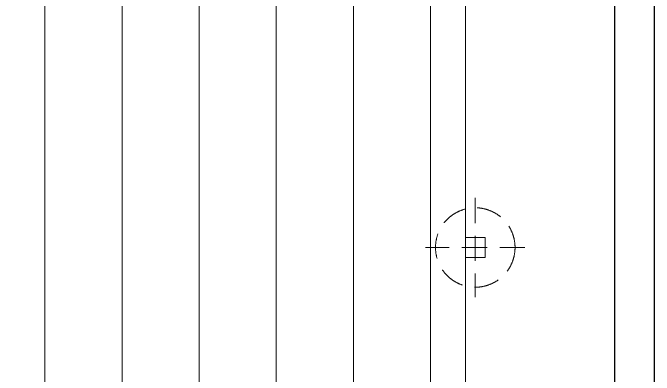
# Model space of a CAD drawing. Extents: x -3873 to 164127, y 7129 to 96529.
# Drawn here: x 78790 to 82017, y 66205 to 68030 of the extents above; entities that cross this region are included whole.
import ezdxf

# ---------------------------------------------------------------- set-up
doc = ezdxf.new("R2010")
doc.units = 0
doc.linetypes.add('HIDDEN', pattern=[9.525, 6.35, -3.175])
doc.layers.get('0').update_dxf_attribs({"linetype": 'CONTINUOUS'})
doc.layers.add('BUILDING', color=2, linetype='CONTINUOUS')
doc.layers.add('LOGISTICS', color=3, linetype='CONTINUOUS')
doc.layers.add('LAYOUT Kromeka', color=1, linetype='CONTINUOUS', lineweight=5)

# ---------------------------------------------------------------- blocks, each defined once
blk = doc.blocks.new('chilling_column100')
at = {"color": 4, "linetype": 'HIDDEN', "ltscale": 20}
for p, q in [((0, -250), (0, 250)), ((-250, 0), (250, 0))]:
    blk.add_line(p, q, dxfattribs=at)
at = {"color": 1, "linetype": 'Continuous', "ltscale": 20}
for p, q in [((50, 50), (-50, 50)), ((-50, 50), (-50, -50)), ((50, -50), (50, 50)), ((-50, -50), (50, -50))]:
    blk.add_line(p, q, dxfattribs=at)
at = {"color": 4, "linetype": 'HIDDEN', "ltscale": 20}
blk.add_circle((0, 0), 200, dxfattribs=at)

msp = doc.modelspace()

# ---------------------------------------------------------------- linework, layer by layer
at = {"layer": 'BUILDING', "color": 2, "linetype": 'BYBLOCK'}
msp.add_line((81816.8, 70930), (81816.8, 23010), dxfattribs=at)
at = {"layer": 'BUILDING', "color": 2}
msp.add_line((82016.8, 70930), (82016.8, 23010), dxfattribs=at)
at = {"layer": 'LAYOUT Kromeka', "color": 4, "ltscale": 20}
msp.add_line((81066.8, 69841.7), (81066.8, 39597.7), dxfattribs=at)
at = {"layer": 'LAYOUT Kromeka', "ltscale": 20}
for p, q in [((78951.6, 68909), (78951.6, 40530)), ((79339.6, 68909), (79339.6, 40530)), ((79727.6, 68909), (79727.6, 40530)), ((80115.6, 68909), (80115.6, 40530)), ((80503.6, 68909), (80503.6, 40530)), ((80891.9, 68909), (80891.9, 40530))]:
    msp.add_line(p, q, dxfattribs=at)
at = {"layer": 'LOGISTICS', "color": 2}
msp.add_lwpolyline([(69216.8, 70930), (81816.8, 70930), (81816.8, 39180), (69216.8, 39180)], close=True, dxfattribs=at)

# ---------------------------------------------------------------- block references
at = {"layer": 'LAYOUT Kromeka', "color": 2, "ltscale": 20, "rotation": 180}
msp.add_blockref('chilling_column100', (81116.8, 66847.7), dxfattribs=at)

doc.saveas('drawing.dxf')
